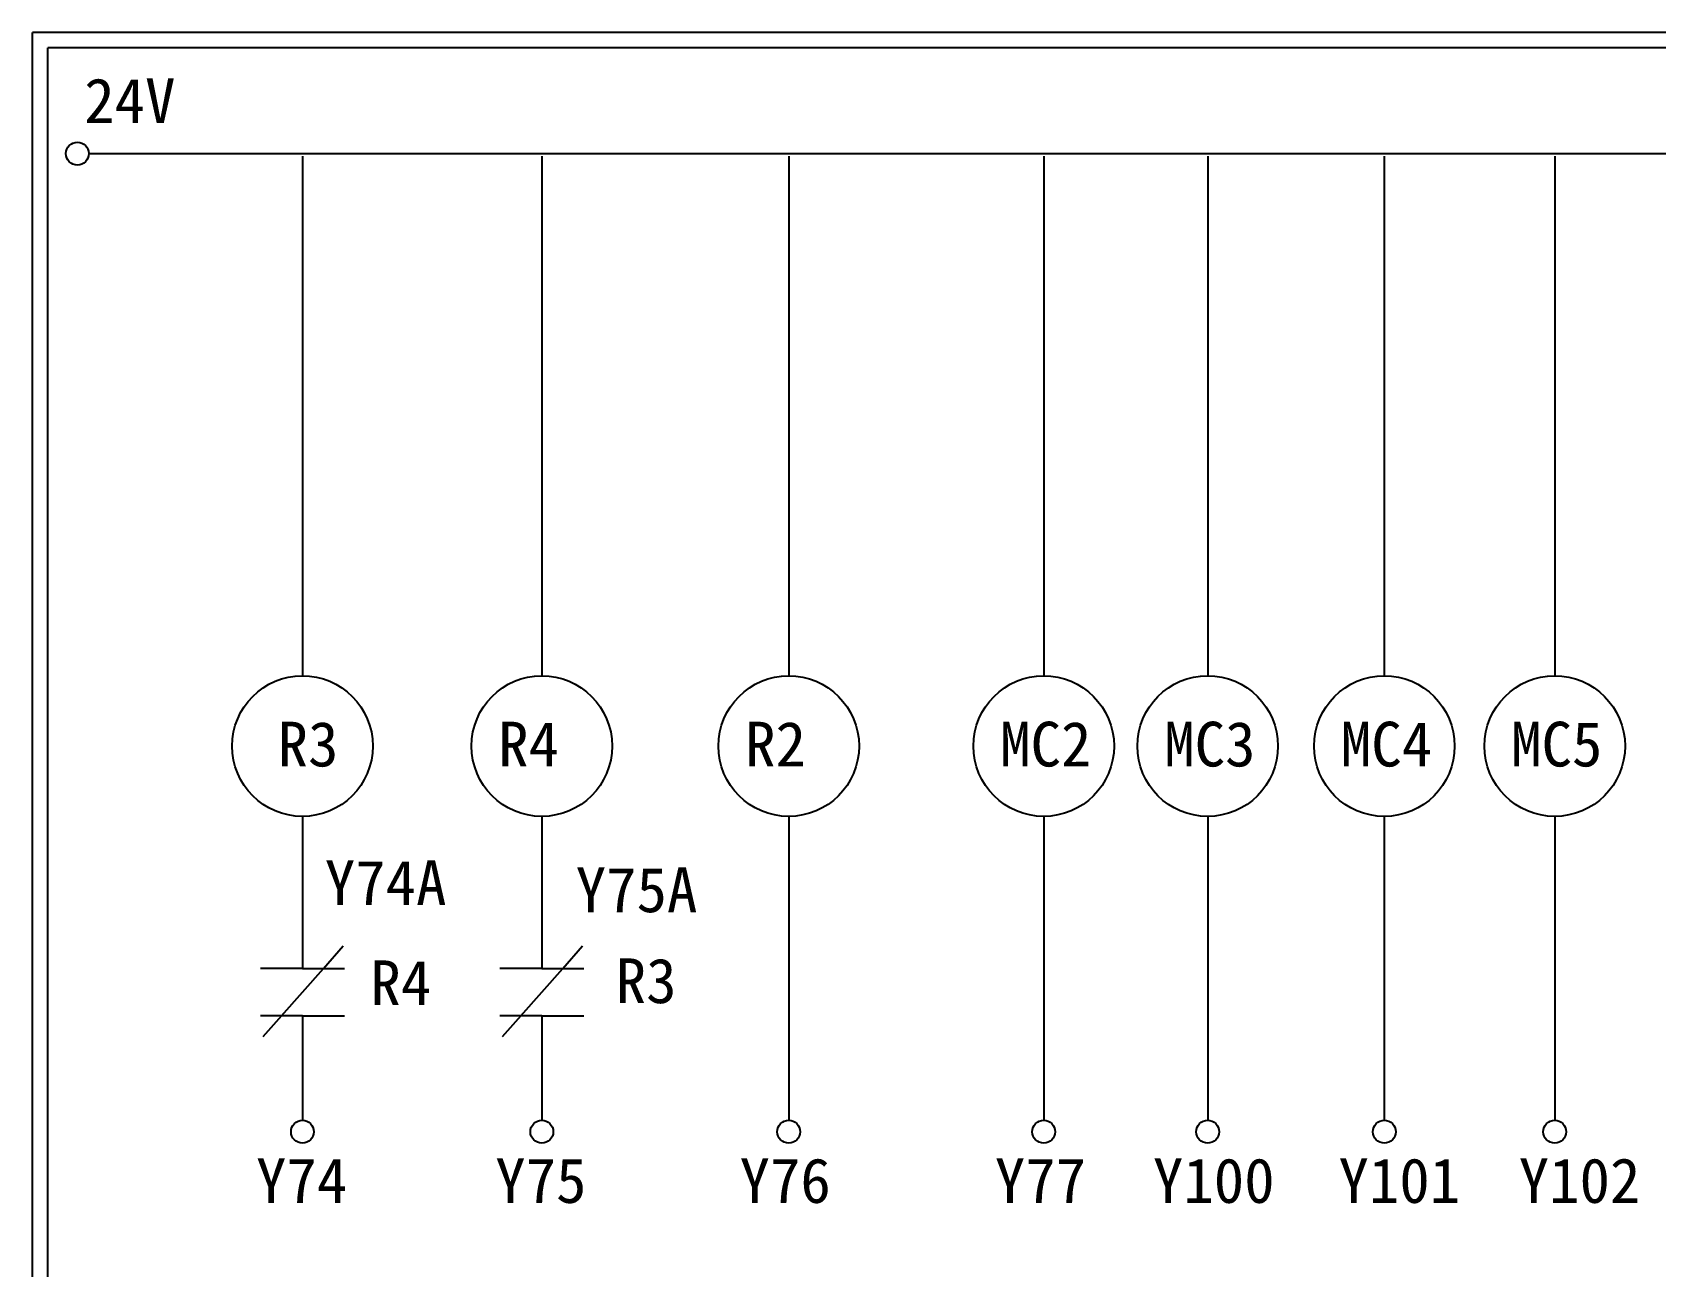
# Model space of a CAD drawing. Extents: x 926 to 1213, y 3 to 207.
# Drawn here: x 925.7 to 1056.4, y 107.6 to 207 of the extents above; entities that cross this region are included whole.
import ezdxf

# ---------------------------------------------------------------- set-up
doc = ezdxf.new("R2010")
doc.units = 0
doc.layers.add('圖框層', color=7, linetype='CONTINUOUS')
doc.layers.add('標尺寸層', color=3, linetype='CONTINUOUS')
doc.styles.add('STSL', font='kaiu.ttf')

msp = doc.modelspace()

# ---------------------------------------------------------------- linework, layer by layer
at = {"layer": '圖框層', "color": 7}
for p, q in [((1212.74, 206.97), (925.74, 206.97)), ((925.74, 3), (925.74, 206.97)), ((1211.49, 205.72), (926.99, 205.72)), ((926.99, 4.25), (926.99, 205.72))]:
    msp.add_line(p, q, dxfattribs=at)
at = {"layer": '標尺寸層', "color": 7}
for p, q in [((930.28, 197.22), (1207.88, 197.22)), ((947.48, 197.02), (947.48, 155.19)), ((966.75, 197.02), (966.75, 155.19)), ((986.63, 197.02), (986.63, 155.19)), ((1007.16, 197.02), (1007.16, 155.19)), ((1020.36, 197.02), (1020.36, 155.19)), ((1034.58, 197.02), (1034.58, 155.19)), ((1048.3, 197.02), (1048.3, 155.19)), ((947.48, 143.86), (947.48, 131.64)), ((966.75, 143.86), (966.75, 131.64)), ((986.63, 143.86), (986.63, 119.41)), ((1007.16, 143.86), (1007.16, 119.41)), ((1020.36, 143.86), (1020.36, 119.41)), ((1034.58, 143.86), (1034.58, 119.41)), ((1048.3, 143.86), (1048.3, 119.41)), ((947.48, 127.82), (947.48, 119.41)), ((966.75, 127.82), (966.75, 119.41))]:
    msp.add_line(p, q, dxfattribs=at)
at = {"layer": '標尺寸層', "color": 0}
for p, q in [((949.17, 131.64), (950.76, 133.44)), ((968.43, 131.64), (970.02, 133.44)), ((947.48, 131.64), (944.11, 131.64)), ((947.48, 131.64), (944.11, 131.64)), ((947.48, 131.64), (944.11, 131.64)), ((947.48, 131.64), (944.11, 131.64)), ((947.48, 131.64), (944.11, 131.64)), ((947.48, 131.64), (944.11, 131.64)), ((945.8, 127.82), (949.17, 131.64)), ((947.48, 131.64), (950.86, 131.64)), ((947.48, 131.64), (950.86, 131.64)), ((947.48, 131.64), (950.86, 131.64)), ((947.48, 131.64), (950.86, 131.64)), ((947.48, 131.64), (950.86, 131.64)), ((947.48, 131.64), (950.86, 131.64)), ((966.75, 131.64), (963.37, 131.64)), ((966.75, 131.64), (963.37, 131.64)), ((966.75, 131.64), (963.37, 131.64)), ((966.75, 131.64), (963.37, 131.64)), ((966.75, 131.64), (963.37, 131.64)), ((966.75, 131.64), (963.37, 131.64)), ((965.06, 127.82), (968.43, 131.64)), ((966.75, 131.64), (970.12, 131.64)), ((966.75, 131.64), (970.12, 131.64)), ((966.75, 131.64), (970.12, 131.64)), ((966.75, 131.64), (970.12, 131.64)), ((966.75, 131.64), (970.12, 131.64)), ((966.75, 131.64), (970.12, 131.64)), ((947.48, 127.82), (944.11, 127.82)), ((947.48, 127.82), (944.11, 127.82)), ((947.48, 127.82), (944.11, 127.82)), ((947.48, 127.82), (944.11, 127.82)), ((947.48, 127.82), (944.11, 127.82)), ((947.48, 127.82), (944.11, 127.82)), ((945.8, 127.82), (944.3, 126.12)), ((947.48, 127.82), (950.86, 127.82)), ((947.48, 127.82), (950.86, 127.82)), ((947.48, 127.82), (950.86, 127.82)), ((947.48, 127.82), (950.86, 127.82)), ((947.48, 127.82), (950.86, 127.82)), ((947.48, 127.82), (950.86, 127.82)), ((966.75, 127.82), (963.37, 127.82)), ((966.75, 127.82), (963.37, 127.82)), ((966.75, 127.82), (963.37, 127.82)), ((966.75, 127.82), (963.37, 127.82)), ((966.75, 127.82), (963.37, 127.82)), ((966.75, 127.82), (963.37, 127.82)), ((965.06, 127.82), (963.56, 126.12)), ((966.75, 127.82), (970.12, 127.82)), ((966.75, 127.82), (970.12, 127.82)), ((966.75, 127.82), (970.12, 127.82)), ((966.75, 127.82), (970.12, 127.82)), ((966.75, 127.82), (970.12, 127.82)), ((966.75, 127.82), (970.12, 127.82))]:
    msp.add_line(p, q, dxfattribs=at)
at = {"layer": '標尺寸層', "color": 7}
for centre, radius in [((929.36, 197.22), 0.92), ((947.48, 149.53), 5.66), ((966.75, 149.53), 5.66), ((986.63, 149.53), 5.66), ((1007.16, 149.53), 5.66), ((1020.36, 149.53), 5.66), ((1034.58, 149.53), 5.66), ((1048.3, 149.53), 5.66), ((947.48, 118.49), 0.92), ((966.75, 118.49), 0.92), ((986.63, 118.49), 0.92), ((1007.16, 118.49), 0.92), ((1020.36, 118.49), 0.92), ((1034.58, 118.49), 0.92), ((1048.3, 118.49), 0.92)]:
    msp.add_circle(centre, radius, dxfattribs=at)

# ---------------------------------------------------------------- texts
at = {"layer": '圖框層', "color": 4, "style": 'STSL'}
for s, p in [('24V', (929.91, 199.68)), ('R3', (945.48, 147.89)), ('R4', (963.24, 147.89)), ('R2', (983.12, 147.89)), ('MC2', (1003.65, 147.89)), ('MC3', (1016.86, 147.89)), ('MC4', (1031.08, 147.89)), ('MC5', (1044.79, 147.89)), ('Y74A', (949.28, 136.73)), ('Y75A', (969.48, 136.16)), ('R4', (952.95, 128.68)), ('R3', (972.7, 128.84)), ('Y74', (943.74, 112.76)), ('Y75', (963, 112.76)), ('Y76', (982.67, 112.76)), ('Y77', (1003.22, 112.76)), ('Y100', (1015.95, 112.76)), ('Y101', (1030.89, 112.76)), ('Y102', (1045.4, 112.76))]:
    msp.add_text(s, height=3.6, dxfattribs=at).set_placement(p)

doc.saveas('drawing.dxf')
